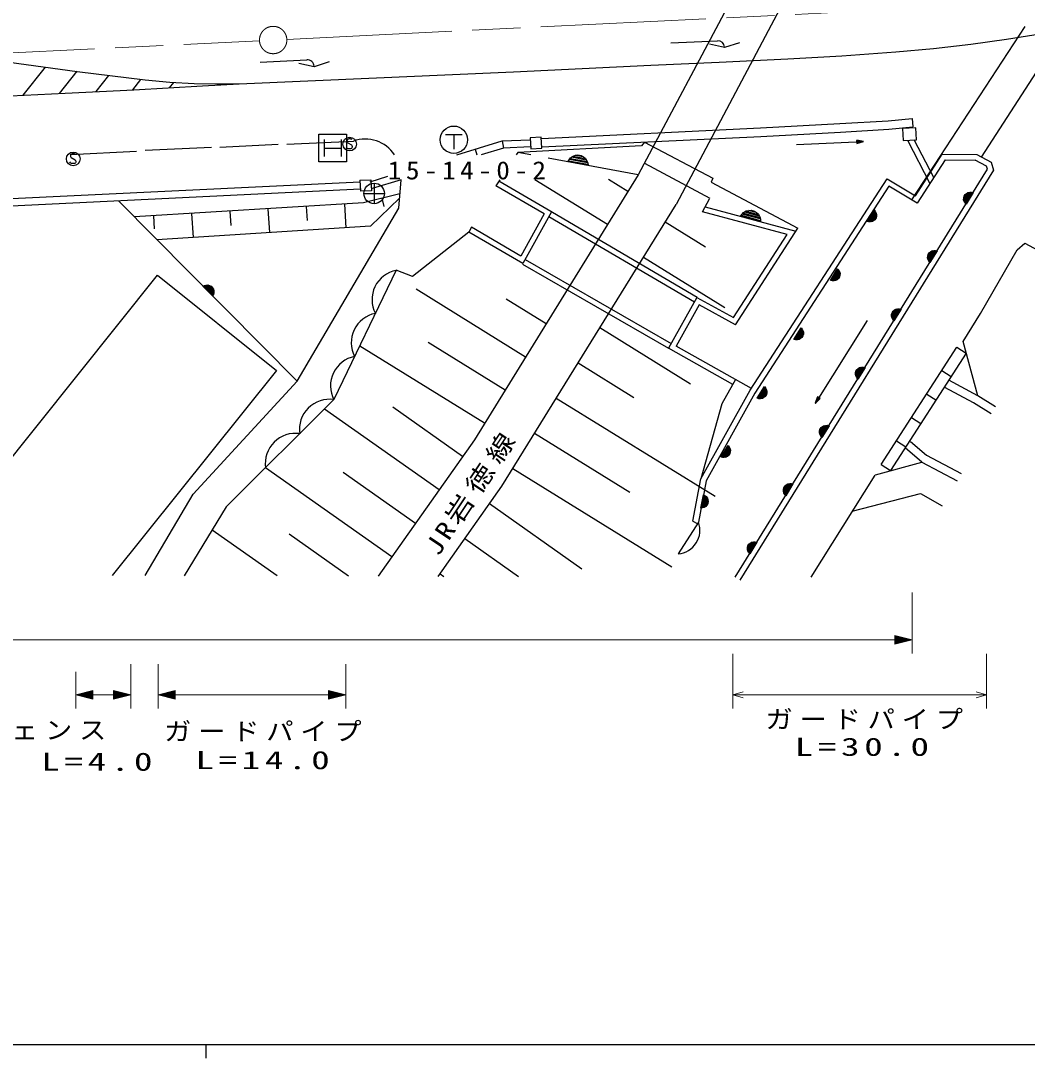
# Model space of a CAD drawing. Units: millimetres, scale not verified. Extents: x 40000 to 680000, y 20000 to 380000.
# Drawn here: x 254533 to 327729, y 204000 to 279476 of the extents above; entities that cross this region are included whole.
import ezdxf

# ---------------------------------------------------------------- set-up
doc = ezdxf.new("R2010")
doc.units = ezdxf.units.MM
doc.header["$LTSCALE"] = 1000
doc.linetypes.add('CHAIN', pattern=[18.5, 12, -1.5, 3.5, -1.5])
for name, color, linetype, lineweight in [('M-BGD', 7, 'Continuous', 25), ('M-BMK', 2, 'CHAIN', 13), ('M-STR-HTXT', 7, 'Continuous', 13), ('M-TTL-BAND', 7, 'Continuous', 25)]:
    doc.layers.add(name, color=color, linetype=linetype, lineweight=lineweight)
doc.layers.add('M-BMK-SRVR', color=3, linetype='Continuous')
doc.styles.add('ＭＳ ゴシック', font='')
doc.styles.get('ＭＳ ゴシック').set_extended_font_data('MS Gothic')

# ---------------------------------------------------------------- blocks, each defined once
blk = doc.blocks.new('BUHIN1')
at = {"color": 3, "linetype": 'Continuous', "lineweight": 25}
for p, q in [((-699, 262), (699, -262)), ((262, 699), (-262, -699))]:
    blk.add_line(p, q, dxfattribs=at)
blk.add_circle((0, 0), 746, dxfattribs=at)
blk = doc.blocks.new('BUHIN3')
at = {"color": 7, "linetype": 'Continuous', "lineweight": 25}
for p, q in [((-366, 805), (-805, -366)), ((-585, 219), (585, -219)), ((805, 366), (366, -805))]:
    blk.add_line(p, q, dxfattribs=at)
blk.add_lwpolyline([(-1287, -585), (-585, 1287), (1287, 585), (585, -1287)], close=True, dxfattribs=at)
blk = doc.blocks.new('BUHIN5')
at = {"color": 7, "linetype": 'Continuous', "lineweight": 13}
for points in [[(0, 0), (1061, -731), (1280, -146)], [(240, -90), (1174, -206), (1021, -616)], [(357, -134), (1114, -234), (993, -556)], [(477, -179), (1053, -261), (966, -495)], [(594, -223), (993, -289), (938, -435)]]:
    blk.add_lwpolyline(points, close=True, dxfattribs=at)
for points in [[(120, -45), (1234, -179), (1048, -676), (123, -46)], [(922, -345), (714, -268), (933, -316), (911, -375), (714, -268)]]:
    blk.add_lwpolyline(points, dxfattribs=at)
blk = doc.blocks.new('BUHIN6')
at = {"color": 7, "linetype": 'Continuous', "lineweight": 13}
for points in [[(0, 0), (-1061, 731), (-1280, 146)], [(-240, 90), (-1174, 206), (-1021, 616)], [(-357, 134), (-1114, 234), (-993, 556)], [(-477, 179), (-1053, 261), (-966, 495)], [(-594, 223), (-993, 289), (-938, 435)]]:
    blk.add_lwpolyline(points, close=True, dxfattribs=at)
for points in [[(-120, 45), (-1234, 179), (-1048, 676), (-123, 46)], [(-922, 345), (-714, 268), (-933, 316), (-911, 375), (-714, 268)]]:
    blk.add_lwpolyline(points, dxfattribs=at)
blk = doc.blocks.new('BUHIN2')
at = {"color": 2, "linetype": 'CHAIN', "lineweight": 13}
blk.add_circle((0, 0), 995, dxfattribs=at)
blk = doc.blocks.new('BUHIN67')
at = {"color": 7, "linetype": 'Continuous', "lineweight": 25}
blk.add_lwpolyline([(258, 248), (243, 285), (214, 315), (168, 343), (96, 370), (29, 376), (-36, 360), (-85, 320), (-108, 267), (-119, 231), (-118, 178), (-95, 140), (105, -104), (118, -156), (114, -222), (89, -276), (56, -315), (7, -344), (-73, -338), (-181, -298), (-225, -273), (-262, -236), (-286, -186), (-299, -120)], dxfattribs=at)
blk.add_circle((0, 0), 498, dxfattribs=at)
blk = doc.blocks.new('BUHIN80')
at = {"color": 7, "linetype": 'Continuous', "lineweight": 25}
for p, q in [((414, 241), (-338, -340)), ((-280, -374), (433, 176)), ((441, 104), (-210, -399)), ((-136, -421), (440, 23)), ((430, -63), (-49, -432)), ((83, -410), (378, -182))]:
    blk.add_line(p, q, dxfattribs=at)
blk.add_lwpolyline([(396, 305), (434, 190), (448, 78), (438, -69), (388, -184), (318, -285), (195, -380), (79, -422), (-44, -442), (-189, -414), (-296, -374), (-396, -305)], close=True, dxfattribs=at)
blk = doc.blocks.new('BUHIN81')
at = {"color": 7, "linetype": 'Continuous', "lineweight": 25}
for p, q in [((-441, -104), (210, 399)), ((136, 421), (-440, -24)), ((279, 374), (-432, -176)), ((-430, 62), (48, 432)), ((-414, -241), (337, 340)), ((-83, 410), (-378, 182))]:
    blk.add_line(p, q, dxfattribs=at)
blk.add_lwpolyline([(-395, -306), (-434, -190), (-448, -78), (-439, 68), (-388, 183), (-318, 285), (-196, 380), (-80, 422), (44, 442), (188, 414), (295, 374), (395, 306)], close=True, dxfattribs=at)

msp = doc.modelspace()

# ---------------------------------------------------------------- linework, layer by layer
at = {"layer": 'M-BGD'}
for p, q in [((311101, 290248), (299436, 268257)), ((313337, 287126), (302195, 266121)), ((327544, 279049), (319308, 266458)), ((301802, 277875), (305199, 278027)), ((305722, 277525), (304610, 277771)), ((306807, 277874), (305722, 277525)), ((305721, 277550), (305722, 277525)), ((329602, 277660), (324390, 269561)), ((271950, 276461), (275346, 276634)), ((275872, 276135), (274758, 276374)), ((276955, 276491), (275872, 276135)), ((256311, 276111), (254687, 274060)), ((258613, 275797), (257338, 274186)), ((260922, 275491), (259993, 274318)), ((275871, 276160), (275872, 276135)), ((263248, 275207), (262654, 274456)), ((265632, 274995), (265319, 274601)), ((308321, 271686), (314104, 271997)), ((314104, 271997), (317605, 272207)), ((317605, 272207), (319358, 272372)), ((317663, 271589), (319417, 271754)), ((319358, 272372), (319417, 271754)), ((285415, 271212), (286635, 271212)), ((286025, 271212), (286025, 270132)), ((292377, 271012), (291569, 270962)), ((291569, 270962), (291618, 270155)), ((292427, 270204), (292377, 271012)), ((292395, 270922), (308321, 271686)), ((292425, 270303), (308354, 271067)), ((308354, 271067), (314141, 271378)), ((314141, 271378), (317663, 271589)), ((319624, 271689), (318648, 271634)), ((318648, 271634), (318697, 270768)), ((319673, 270823), (319624, 271689)), ((268394, 270246), (263571, 270027)), ((273249, 270471), (269015, 270258)), ((273880, 270495), (278724, 270725)), ((286252, 269714), (289550, 270736)), ((289639, 270219), (288009, 269714)), ((289550, 270736), (291583, 270819)), ((289550, 270736), (289639, 270219)), ((291604, 270299), (289639, 270219)), ((299687, 270365), (290677, 269890)), ((299895, 270649), (299687, 270365)), ((299895, 270649), (304873, 268014)), ((310953, 270473), (315833, 270691)), ((318697, 270768), (319673, 270823)), ((319019, 270786), (320647, 267644)), ((320927, 268082), (319512, 270814)), ((262949, 269974), (258116, 269732)), ((287577, 270125), (287704, 269714)), ((290677, 269890), (290562, 269714)), ((291617, 269714), (290677, 269890)), ((291618, 270155), (292427, 270204)), ((299436, 268257), (292899, 269476)), ((294500, 269463), (295713, 269237)), ((295664, 269342), (294591, 269542)), ((294697, 269617), (295589, 269451)), ((295433, 269576), (294883, 269678)), ((319599, 266750), (321533, 269769)), ((321533, 269769), (324051, 269738)), ((324051, 269738), (325108, 269183)), ((294374, 269296), (295774, 269035)), ((295755, 269134), (294428, 269381)), ((299895, 269121), (304644, 266575)), ((321750, 269366), (319727, 266209)), ((321750, 269366), (323950, 269339)), ((324775, 268906), (323950, 269339)), ((324848, 268669), (324775, 268906)), ((325108, 269183), (325284, 268613)), ((279944, 267760), (281232, 268159)), ((299436, 268257), (287525, 248992)), ((304873, 268014), (304741, 267726)), ((306498, 238991), (324848, 268669)), ((325284, 268613), (306838, 238781)), ((307582, 252590), (317538, 267976)), ((317538, 267976), (319599, 266750)), ((279209, 267733), (208265, 264321)), ((279234, 267214), (208290, 263802)), ((279203, 267873), (280002, 267911)), ((279203, 267873), (279241, 267074)), ((280002, 267911), (280040, 267112)), ((282199, 267914), (280098, 267264)), ((281988, 267914), (282006, 267855)), ((282025, 265846), (282197, 267914)), ((289377, 267914), (289086, 267472)), ((292592, 265426), (289086, 267472)), ((292786, 265776), (289306, 267807)), ((297203, 264645), (291915, 267914)), ((298692, 267053), (297286, 267923)), ((304741, 267726), (311046, 264387)), ((317664, 267435), (307925, 252383)), ((319727, 266209), (317664, 267435)), ((280040, 267112), (279241, 267074)), ((282112, 266896), (279454, 266229)), ((282084, 266560), (279975, 264538)), ((280783, 266562), (280935, 265958)), ((304119, 265583), (304620, 266531)), ((274626, 253250), (261643, 266368)), ((279454, 266229), (262797, 265202)), ((272513, 265801), (272620, 264069)), ((274626, 253250), (282025, 265846)), ((275290, 265972), (275353, 264936)), ((278066, 266143), (278172, 264423)), ((289521, 245622), (302195, 266121)), ((303714, 259355), (292786, 265776)), ((304311, 265945), (310900, 264161)), ((264185, 265287), (264244, 264335)), ((266961, 265459), (267069, 263715)), ((269737, 265630), (269802, 264587)), ((292592, 265426), (290899, 262362)), ((293136, 265583), (291051, 261810)), ((303519, 259006), (292937, 265223)), ((310267, 263918), (304119, 265583)), ((306942, 265330), (308318, 264957)), ((308306, 265058), (307003, 265410)), ((307082, 265486), (308273, 265164)), ((308232, 265272), (307179, 265557)), ((307290, 265624), (308166, 265387)), ((308021, 265523), (307481, 265669)), ((279975, 264538), (264435, 263547)), ((287322, 264450), (287120, 264104)), ((290899, 262362), (287322, 264450)), ((301403, 264840), (304328, 263032)), ((306504, 257366), (311046, 264387)), ((287120, 264104), (283024, 260861)), ((291051, 261810), (287120, 264104)), ((306369, 257895), (310267, 263918)), ((324339, 258176), (327005, 262803)), ((327005, 262803), (327554, 263290)), ((327554, 263290), (330763, 261546)), ((291219, 262115), (301842, 256003)), ((299819, 262278), (305747, 258612)), ((281829, 261320), (277304, 251915)), ((283024, 260861), (281829, 261320)), ((291026, 261765), (301647, 255653)), ((247034, 239153), (264480, 260956)), ((264480, 260956), (273123, 254041)), ((267845, 260191), (268513, 259515)), ((268540, 259577), (267907, 260217)), ((267978, 260234), (268556, 259650)), ((268569, 259726), (268057, 260243)), ((268144, 260244), (268569, 259814)), ((268531, 259941), (268269, 260206)), ((291247, 255012), (283277, 259940)), ((292736, 257420), (289827, 259219)), ((303707, 259344), (301645, 255649)), ((303707, 259344), (306369, 257895)), ((303864, 258803), (302189, 255803)), ((306504, 257366), (303864, 258803)), ((323058, 256136), (324339, 258176)), ((316081, 257662), (312305, 251628)), ((296650, 257153), (303249, 253073)), ((289758, 252604), (284152, 256070)), ((324124, 252190), (323058, 256136)), ((288269, 250196), (279181, 255815)), ((306312, 253024), (301645, 255650)), ((307667, 252721), (302189, 255803)), ((317116, 247198), (322616, 255736)), ((323289, 255303), (317789, 246765)), ((322616, 255736), (323289, 255303)), ((295066, 254591), (299126, 252080)), ((273123, 254041), (261182, 239117)), ((321516, 254028), (322189, 253595)), ((267079, 245035), (274626, 253250)), ((306508, 253373), (305508, 251598)), ((324124, 252190), (322015, 253325)), ((303995, 246144), (307582, 252590)), ((307925, 252383), (304376, 246006)), ((320416, 252321), (321089, 251888)), ((323824, 251670), (321730, 252796)), ((325409, 251395), (324124, 252190)), ((277304, 251915), (269471, 244104)), ((286668, 247776), (281580, 251362)), ((293482, 252028), (305042, 244881)), ((305508, 251598), (303995, 246144)), ((325094, 250885), (323824, 251670)), ((284954, 245344), (276611, 251224)), ((319316, 250613), (319989, 250180)), ((291898, 249466), (298833, 245178)), ((287525, 248992), (280530, 239068)), ((318216, 248906), (318889, 248472)), ((320055, 247368), (318851, 248414)), ((319245, 248867), (320396, 247867)), ((320396, 247867), (322924, 246531)), ((281526, 240481), (272335, 246960)), ((290313, 246903), (301870, 239758)), ((316700, 246432), (320055, 247368)), ((317116, 247198), (317789, 246765)), ((320055, 247368), (322643, 246000)), ((283240, 242913), (277980, 246620)), ((303418, 243080), (303995, 246144)), ((316642, 246416), (311982, 238989)), ((284894, 239057), (289521, 245622)), ((304376, 246006), (303811, 243006)), ((263585, 239111), (267079, 245035)), ((304243, 244961), (304067, 244028)), ((304133, 244041), (304300, 244925)), ((304354, 244877), (304202, 244068)), ((304272, 244101), (304406, 244816)), ((304457, 244746), (304345, 244151)), ((304428, 244255), (304497, 244621)), ((314998, 243795), (319974, 245078)), ((319974, 245078), (321531, 244180)), ((269471, 244104), (266423, 239104)), ((288623, 244348), (295344, 239611)), ((303418, 243080), (303770, 242882)), ((273176, 239087), (268446, 242422)), ((303811, 243006), (302352, 240698)), ((303811, 243006), (302352, 240698)), ((278358, 239074), (274043, 242116)), ((286827, 241800), (290739, 239043)), ((285031, 239252), (285309, 239056))]:
    msp.add_line(p, q, dxfattribs=at)
for points in [[(270427, 274887), (275409, 275098), (280401, 275313), (285383, 275534), (290377, 275765), (295360, 276000), (300351, 276236), (305332, 276472), (310323, 276714), (314248, 276931), (318178, 277209), (320906, 277461), (323638, 277775), (326223, 278131), (328806, 278549), (330035, 278762), (331264, 278980)], [(246645, 276790), (248818, 276778), (250990, 276705), (252350, 276616), (253702, 276467), (258633, 275794), (263583, 275171), (265363, 275014), (267147, 274917), (268782, 274883), (270427, 274886)], [(207904, 271782), (212887, 272024), (217881, 272270), (222861, 272516), (227849, 272757), (232832, 272991), (237823, 273236), (242806, 273491), (247798, 273736), (252780, 273971), (257769, 274207), (262750, 274461), (267742, 274735), (269079, 274811), (270427, 274887)], [(315781, 270689), (315350, 270564), (315341, 270776), (315780, 270689)], [(315439, 270674), (315528, 270678), (315440, 270661), (315439, 270686), (315528, 270678)], [(312332, 251672), (312473, 252098), (312653, 251985), (312333, 251673)], [(312514, 251962), (312466, 251887), (312503, 251969), (312524, 251955), (312466, 251887)]]:
    msp.add_lwpolyline(points, dxfattribs=at)
for points in [[(315833, 270691), (315328, 270794), (315339, 270544)], [(315730, 270687), (315368, 270583), (315360, 270758)], [(315680, 270685), (315386, 270603), (315380, 270740)], [(315629, 270682), (315404, 270622), (315400, 270722)], [(315579, 270680), (315422, 270642), (315419, 270704)], [(294319, 269211), (294410, 269369), (294522, 269497), (294696, 269633), (294874, 269691), (295058, 269714), (295286, 269671), (295449, 269584), (295595, 269465), (295709, 269276), (295770, 269116), (295794, 268936)], [(306882, 265249), (306985, 265400), (307106, 265519), (307291, 265640), (307473, 265683), (307658, 265692), (307883, 265631), (308038, 265530), (308174, 265400), (308272, 265203), (308320, 265038), (308330, 264857)], [(267783, 260164), (267893, 260217), (268002, 260245), (268149, 260253), (268269, 260217), (268378, 260160), (268487, 260049), (268543, 259940), (268578, 259819), (268569, 259672), (268542, 259561), (268486, 259454)], [(312305, 251628), (312676, 251986), (312464, 252118)], [(312359, 251715), (312479, 252072), (312628, 251979)], [(312386, 251757), (312485, 252046), (312602, 251973)], [(312413, 251801), (312491, 252020), (312576, 251967)], [(312439, 251843), (312497, 251994), (312550, 251961)], [(304186, 244997), (304292, 244937), (304377, 244862), (304467, 244746), (304506, 244627), (304521, 244505), (304492, 244352), (304433, 244244), (304354, 244147), (304228, 244071), (304121, 244030), (304001, 244015)]]:
    msp.add_lwpolyline(points, close=True, dxfattribs=at)
msp.add_circle((286025, 270822), 995, dxfattribs=at)
for centre, radius, start, end in [((305222, 277528), 500, 2.55713, 92.55713), ((275371, 276135), 500, 2.91455, 92.91455), ((279573, 268313), 2558, 33.23554, 109.38842), ((282251, 259186), 2174, 101.17261, 207.43282), ((280742, 256052), 2174, 101.17261, 207.43282), ((279234, 252916), 2174, 101.17261, 207.43282), ((276991, 249744), 2193, 81.78967, 188.0499), ((274506, 247267), 2193, 81.78967, 188.0499), ((302216, 242400), 1707, 274.56171, 20.82191)]:
    msp.add_arc(centre, radius, start, end, dxfattribs=at)
at = {"layer": 'M-BMK'}
for p, q in [((273888, 278124), (317478, 280259)), ((174008, 273234), (271891, 278026))]:
    msp.add_line(p, q, dxfattribs=at)
at = {"layer": 'M-STR-HTXT'}
for p, q in [((319358, 233442), (319358, 237881)), ((103314, 234442), (319358, 234442)), ((306312, 233418), (306312, 229432)), ((324775, 229432), (324775, 233418)), ((262533, 229432), (262533, 232678)), ((264517, 232678), (264517, 229432)), ((278172, 229432), (278172, 232678)), ((258535, 232113), (258535, 229432)), ((258535, 230432), (262533, 230432)), ((264517, 230432), (278172, 230432)), ((306312, 230432), (324775, 230432))]:
    msp.add_line(p, q, dxfattribs=at)
for points in [[(307062, 230217), (306312, 230432), (307062, 230646)], [(324025, 230648), (324775, 230432), (324025, 230219)]]:
    msp.add_lwpolyline(points, dxfattribs=at)
at = {"layer": 'M-TTL-BAND'}
for p, q in [((40000, 205000), (579000, 205000)), ((268000, 205000), (268000, 204000))]:
    msp.add_line(p, q, dxfattribs=at)

# ---------------------------------------------------------------- block references
at = {"layer": 'M-BGD', "rotation": 20.54541}
for name, p in [('BUHIN3', (277220, 270215)), ('BUHIN67', (278451, 270502)), ('BUHIN67', (258348, 269423)), ('BUHIN81', (323538, 266549)), ('BUHIN80', (316336, 265292)), ('BUHIN81', (320916, 262309)), ('BUHIN80', (313678, 261007)), ('BUHIN81', (318295, 258069)), ('BUHIN80', (311020, 256721)), ('BUHIN81', (315673, 253830)), ('BUHIN80', (308362, 252435)), ('BUHIN81', (313051, 249590)), ('BUHIN80', (305705, 248149)), ('BUHIN81', (310430, 245351)), ('BUHIN81', (307808, 241111))]:
    msp.add_blockref(name, p, dxfattribs=at)
at = {"layer": 'M-BMK', "rotation": 20.54541}
msp.add_blockref('BUHIN2', (272889, 278075), dxfattribs=at)
at = {"layer": 'M-BMK-SRVR', "rotation": 20.54541}
msp.add_blockref('BUHIN1', (280232, 266914), dxfattribs=at)
at = {"layer": 'M-STR-HTXT', "rotation": 20.54541}
for name, p in [('BUHIN6', (319358, 234442)), ('BUHIN6', (262533, 230432)), ('BUHIN6', (278172, 230432)), ('BUHIN5', (258535, 230432)), ('BUHIN5', (264517, 230432))]:
    msp.add_blockref(name, p, dxfattribs=at)

# ---------------------------------------------------------------- texts
at = {"layer": 'M-BGD', "insert": (285029, 240378), "char_height": 1320, "attachment_point": 7, "rotation": 56.3, "style": 'ＭＳ ゴシック'}
msp.add_mtext('\\T1.24;\\W1.2;JR岩徳線', dxfattribs=at)
at = {"layer": 'M-BMK-SRVR', "insert": (281232, 267914), "char_height": 1320, "attachment_point": 7, "style": 'ＭＳ ゴシック'}
msp.add_mtext('\\T1.33;\\W1.1;15-14-0-2', dxfattribs=at)
at = {"layer": 'M-STR-HTXT', "char_height": 1320, "attachment_point": 7, "style": 'ＭＳ ゴシック'}
for s, insert in [('\\T1.25;\\W1.1;ガードパイプ', (308695, 227927)), ('\\T1.25;\\W1.1;ガードフェンス', (243919, 227138)), ('\\T1.25;\\W1.1;ガードパイプ', (264958, 227048)), ('\\T1.25;\\W1.5;L=30.0', (310821, 225978)), ('\\T1.25;\\W1.5;L=4.0', (256032, 224896)), ('\\T1.25;\\W1.5;L=14.0', (267237, 225009))]:
    msp.add_mtext(s, dxfattribs=dict(at, insert=insert))

doc.saveas('drawing.dxf')
